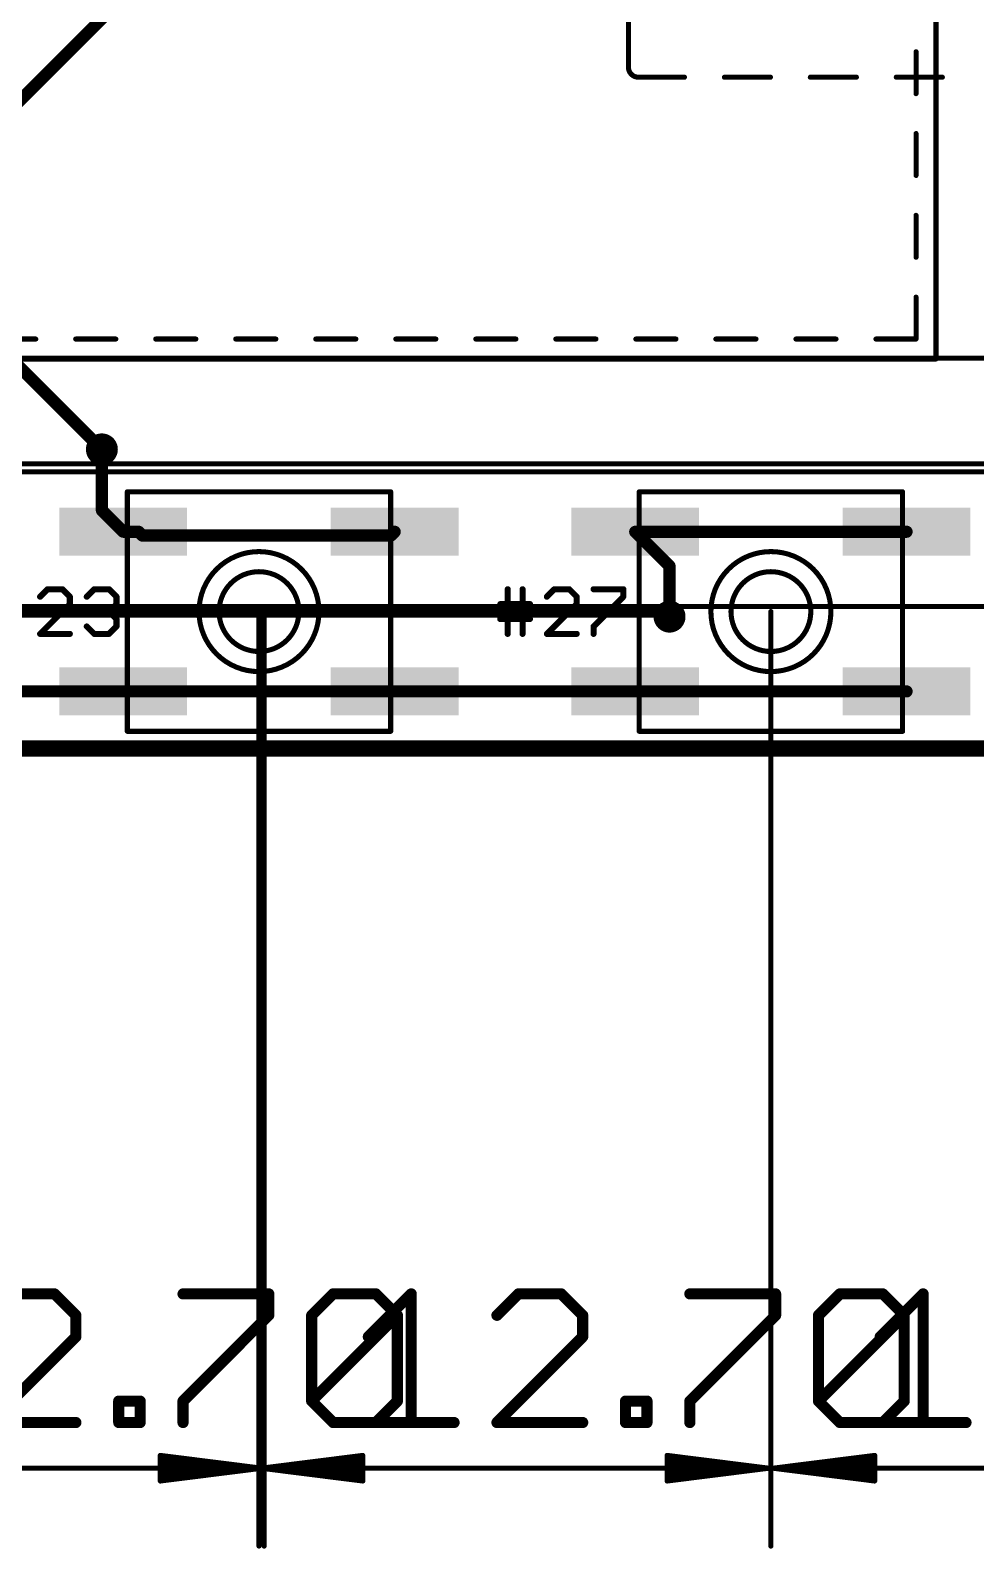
# Model space of a CAD drawing. Extents: x -30 to 87, y -20 to 77.
# Drawn here: x 33.64 to 57.33, y -20.05 to 17.99 of the extents above; entities that cross this region are included whole.
import ezdxf

# ---------------------------------------------------------------- set-up
doc = ezdxf.new("R2010")
doc.units = 0
for name, color, linetype in [('1', 12, 'CONTINUOUS'), ('16', 132, 'CONTINUOUS'), ('18', 110, 'CONTINUOUS'), ('20', 40, 'CONTINUOUS'), ('21', 40, 'CONTINUOUS'), ('23', 53, 'CONTINUOUS'), ('47', 253, 'CONTINUOUS'), ('51', 253, 'CONTINUOUS')]:
    doc.layers.add(name, color=color, linetype=linetype)

# ---------------------------------------------------------------- blocks, each defined once
blk = doc.blocks.new('RECT')
blk.add_solid([(-0.5, -0.5), (0.5, -0.5), (-0.5, 0.5), (0.5, 0.5)])
blk = doc.blocks.new('ROUNDV')
at = {"const_width": 0.5}
blk.add_lwpolyline([(0, -0.25, 1), (0, 0.25, 1), (0, -0.25)], format="xyb", dxfattribs=at)

msp = doc.modelspace()

# ---------------------------------------------------------------- linework, layer by layer
at = {"layer": '1', "const_width": 0.3048}
for points in [[(37.973, 20.828), (32.639, 15.494)], [(35.433, 5.966), (35.433, 7.493)], [(35.97, 5.429), (35.433, 5.966)], [(36.354, 5.429), (35.97, 5.429)], [(36.449, 5.334), (36.354, 5.429)], [(42.675, 5.334), (36.449, 5.334)], [(42.77, 5.429), (42.675, 5.334)], [(55.597, 5.429), (48.797, 5.429)], [(48.797, 5.429), (49.657, 4.569)], [(49.657, 4.569), (49.657, 3.302)], [(30.766, 1.429), (35.97, 1.429)], [(35.97, 1.429), (42.77, 1.429)], [(42.77, 1.429), (48.797, 1.429)], [(48.797, 1.429), (55.597, 1.429)]]:
    msp.add_lwpolyline(points, dxfattribs=at)
at = {"layer": '1', "const_width": 0.1524}
for points in [[(35.5092, 7.493, 1), (35.3568, 7.493)], [(35.4869, 6.0199, 1), (35.3791, 5.9121)], [(35.3568, 5.966, 1), (35.5092, 5.966)], [(35.97, 5.5052, 1), (35.97, 5.3528)], [(35.9161, 5.3751, 1), (36.0239, 5.4829)], [(36.4079, 5.4829, 1), (36.3001, 5.3751)], [(36.354, 5.3528, 1), (36.354, 5.5052)], [(36.449, 5.4102, 1), (36.449, 5.2578)], [(36.3951, 5.2801, 1), (36.5029, 5.3879)], [(42.6211, 5.3879, 1), (42.7289, 5.2801)], [(42.675, 5.2578, 1), (42.675, 5.4102)], [(42.8239, 5.3751, 1), (42.7161, 5.4829)], [(48.797, 5.5052, 1), (48.797, 5.3528)], [(48.8509, 5.4829, 1), (48.7431, 5.3751)], [(55.597, 5.3528, 1), (55.597, 5.5052)], [(49.7332, 4.569, 1), (49.5808, 4.569)], [(49.6031, 4.5151, 1), (49.7109, 4.6229)], [(49.5808, 3.302, 1), (49.7332, 3.302)], [(35.97, 1.5052, 1), (35.97, 1.3528)], [(35.97, 1.3528, 1), (35.97, 1.5052)], [(42.77, 1.5052, 1), (42.77, 1.3528)], [(42.77, 1.3528, 1), (42.77, 1.5052)], [(48.797, 1.5052, 1), (48.797, 1.3528)], [(48.797, 1.3528, 1), (48.797, 1.5052)], [(55.597, 1.3528, 1), (55.597, 1.5052)]]:
    msp.add_lwpolyline(points, format="xyb", dxfattribs=at)
at = {"layer": '16'}
for points, const_width in [([(35.433, 7.493), (24.257, 18.669)], 0.3048), ([(49.53, 3.429), (21.971, 3.429)], 0.3048), ([(49.657, 3.302), (49.53, 3.429)], 0.3048), ([(65.024, 0), (0, 0)], 0.4064)]:
    msp.add_lwpolyline(points, dxfattribs=dict(at, const_width=const_width))
at = {"layer": '16', "const_width": 0.1524}
for points in [[(35.3791, 7.4391, 1), (35.4869, 7.5469)], [(49.5839, 3.4829, 1), (49.4761, 3.3751)], [(49.53, 3.3528, 1), (49.53, 3.5052)], [(49.6031, 3.2481, 1), (49.7109, 3.3559)]]:
    msp.add_lwpolyline(points, format="xyb", dxfattribs=at)
at = {"layer": '20'}
msp.add_line((3, 0), (62, 0), dxfattribs=at)
at = {"layer": '21'}
for points, const_width in [([(63.154, 6.928), (7.554, 6.928)], 0.127), ([(36.07, 6.429), (42.67, 6.429)], 0.127), ([(36.07, 0.429), (36.07, 6.429)], 0.127), ([(42.67, 6.429), (42.67, 0.429)], 0.127), ([(48.897, 6.429), (55.497, 6.429)], 0.127), ([(48.897, 0.429), (48.897, 6.429)], 0.127), ([(55.497, 6.429), (55.497, 0.429)], 0.127), ([(34.071, 3.9888), (33.8846, 3.8023)], 0.1524), ([(34.4439, 3.9888), (34.071, 3.9888)], 0.1524), ([(34.6303, 3.8023), (34.4439, 3.9888)], 0.1524), ([(34.6303, 3.6159), (34.6303, 3.8023)], 0.1524), ([(35.054, 3.8023), (35.2404, 3.9888)], 0.1524), ([(35.2404, 3.9888), (35.6133, 3.9888)], 0.1524), ([(35.6133, 3.9888), (35.7997, 3.8023)], 0.1524), ([(35.7997, 3.8023), (35.7997, 3.6159)], 0.1524), ([(45.6016, 2.8702), (45.6016, 3.9888)], 0.1524), ([(45.9745, 3.9888), (45.9745, 2.8702)], 0.1524), ([(46.771, 3.9888), (46.5846, 3.8023)], 0.1524), ([(47.1439, 3.9888), (46.771, 3.9888)], 0.1524), ([(47.3303, 3.8023), (47.1439, 3.9888)], 0.1524), ([(47.3303, 3.6159), (47.3303, 3.8023)], 0.1524), ([(47.754, 3.9888), (48.4997, 3.9888)], 0.1524), ([(48.4997, 3.8023), (47.754, 3.0566)], 0.1524), ([(48.4997, 3.9888), (48.4997, 3.8023)], 0.1524), ([(33.8846, 2.8702), (34.6303, 3.6159)], 0.1524), ([(35.6133, 3.4295), (35.4268, 3.4295)], 0.1524), ([(35.7997, 3.6159), (35.6133, 3.4295)], 0.1524), ([(35.6133, 3.4295), (35.7997, 3.2431)], 0.1524), ([(45.4152, 3.6159), (45.9745, 3.6159)], 0.1524), ([(45.9745, 3.6159), (46.1609, 3.6159)], 0.1524), ([(46.5846, 2.8702), (47.3303, 3.6159)], 0.1524), ([(35.2404, 2.8702), (35.054, 3.0566)], 0.1524), ([(35.7997, 3.0566), (35.6133, 2.8702)], 0.1524), ([(35.7997, 3.2431), (35.7997, 3.0566)], 0.1524), ([(45.4152, 3.2431), (46.1609, 3.2431)], 0.1524), ([(47.754, 3.0566), (47.754, 2.8702)], 0.1524), ([(34.6303, 2.8702), (33.8846, 2.8702)], 0.1524), ([(35.6133, 2.8702), (35.2404, 2.8702)], 0.1524), ([(47.3303, 2.8702), (46.5846, 2.8702)], 0.1524), ([(42.67, 0.429), (36.07, 0.429)], 0.127), ([(55.497, 0.429), (48.897, 0.429)], 0.127)]:
    msp.add_lwpolyline(points, dxfattribs=dict(at, const_width=const_width))
for points, const_width in [([(36.1018, 6.429, 1), (36.0382, 6.429)], 0.0635), ([(36.07, 6.4607, 1), (36.07, 6.3973)], 0.0635), ([(42.7018, 6.429, 1), (42.6382, 6.429)], 0.0635), ([(42.67, 6.3973, 1), (42.67, 6.4607)], 0.0635), ([(48.9288, 6.429, 1), (48.8653, 6.429)], 0.0635), ([(48.897, 6.4607, 1), (48.897, 6.3973)], 0.0635), ([(55.5288, 6.429, 1), (55.4652, 6.429)], 0.0635), ([(55.497, 6.3973, 1), (55.497, 6.4607)], 0.0635), ([(39.37, 1.9257, 1), (39.37, 4.9323, 1), (39.37, 1.9257)], 0.127), ([(52.197, 1.9257, 1), (52.197, 4.9323, 1), (52.197, 1.9257)], 0.127), ([(39.37, 2.429, 1), (39.37, 4.429, 1), (39.37, 2.429)], 0.127), ([(52.197, 2.429, 1), (52.197, 4.429, 1), (52.197, 2.429)], 0.127), ([(33.8577, 3.8293, 1), (33.9115, 3.7754)], 0.0762), ([(34.071, 4.0269, 1), (34.071, 3.9507)], 0.0762), ([(34.098, 3.9618, 1), (34.0441, 4.0157)], 0.0762), ([(34.4708, 4.0157, 1), (34.4169, 3.9618)], 0.0762), ([(34.4439, 3.9507, 1), (34.4439, 4.0269)], 0.0762), ([(34.6684, 3.8023, 1), (34.5922, 3.8023)], 0.0762), ([(34.6034, 3.7754, 1), (34.6572, 3.8293)], 0.0762), ([(35.0271, 3.8293, 1), (35.0809, 3.7754)], 0.0762), ([(35.2404, 4.0269, 1), (35.2404, 3.9507)], 0.0762), ([(35.2674, 3.9618, 1), (35.2135, 4.0157)], 0.0762), ([(35.6402, 4.0157, 1), (35.5863, 3.9618)], 0.0762), ([(35.6133, 3.9507, 1), (35.6133, 4.0269)], 0.0762), ([(35.8378, 3.8023, 1), (35.7616, 3.8023)], 0.0762), ([(35.7728, 3.7754, 1), (35.8266, 3.8293)], 0.0762), ([(45.6397, 3.9888, 1), (45.5635, 3.9888)], 0.0762), ([(46.0126, 3.9888, 1), (45.9364, 3.9888)], 0.0762), ([(46.5577, 3.8293, 1), (46.6115, 3.7754)], 0.0762), ([(46.771, 4.0269, 1), (46.771, 3.9507)], 0.0762), ([(46.798, 3.9618, 1), (46.7441, 4.0157)], 0.0762), ([(47.1708, 4.0157, 1), (47.1169, 3.9618)], 0.0762), ([(47.1439, 3.9507, 1), (47.1439, 4.0269)], 0.0762), ([(47.3684, 3.8023, 1), (47.2922, 3.8023)], 0.0762), ([(47.3034, 3.7754, 1), (47.3572, 3.8293)], 0.0762), ([(47.754, 4.0269, 1), (47.754, 3.9507)], 0.0762), ([(48.5378, 3.9888, 1), (48.4616, 3.9888)], 0.0762), ([(48.4616, 3.8023, 1), (48.5378, 3.8023)], 0.0762), ([(48.5266, 3.7754, 1), (48.4728, 3.8293)], 0.0762), ([(48.4997, 3.9507, 1), (48.4997, 4.0269)], 0.0762), ([(34.5922, 3.6159, 1), (34.6684, 3.6159)], 0.0762), ([(34.6572, 3.589, 1), (34.6034, 3.6428)], 0.0762), ([(35.4268, 3.4676, 1), (35.4268, 3.3914)], 0.0762), ([(35.6402, 3.4564, 1), (35.5863, 3.4025)], 0.0762), ([(35.5863, 3.4564, 1), (35.6402, 3.4025)], 0.0762), ([(35.6133, 3.3914, 1), (35.6133, 3.4676)], 0.0762), ([(35.7616, 3.6159, 1), (35.8378, 3.6159)], 0.0762), ([(35.8266, 3.589, 1), (35.7728, 3.6428)], 0.0762), ([(45.4152, 3.654, 1), (45.4152, 3.5778)], 0.0762), ([(45.9745, 3.654, 1), (45.9745, 3.5778)], 0.0762), ([(45.9745, 3.5778, 1), (45.9745, 3.654)], 0.0762), ([(46.1609, 3.5778, 1), (46.1609, 3.654)], 0.0762), ([(47.2922, 3.6159, 1), (47.3684, 3.6159)], 0.0762), ([(47.3572, 3.589, 1), (47.3034, 3.6428)], 0.0762), ([(35.0809, 3.0836, 1), (35.0271, 3.0297)], 0.0762), ([(35.8378, 3.2431, 1), (35.7616, 3.2431)], 0.0762), ([(35.7616, 3.0566, 1), (35.8378, 3.0566)], 0.0762), ([(35.7728, 3.2161, 1), (35.8266, 3.27)], 0.0762), ([(35.8266, 3.0297, 1), (35.7728, 3.0836)], 0.0762), ([(45.4152, 3.2812, 1), (45.4152, 3.205)], 0.0762), ([(46.1609, 3.205, 1), (46.1609, 3.2812)], 0.0762), ([(47.7921, 3.0566, 1), (47.7159, 3.0566)], 0.0762), ([(47.7271, 3.0836, 1), (47.7809, 3.0297)], 0.0762), ([(33.8846, 2.9083, 1), (33.8846, 2.8321)], 0.0762), ([(33.8577, 2.8971, 1), (33.9115, 2.8433)], 0.0762), ([(34.6303, 2.8321, 1), (34.6303, 2.9083)], 0.0762), ([(35.2404, 2.9083, 1), (35.2404, 2.8321)], 0.0762), ([(35.2135, 2.8433, 1), (35.2674, 2.8971)], 0.0762), ([(35.5863, 2.8971, 1), (35.6402, 2.8433)], 0.0762), ([(35.6133, 2.8321, 1), (35.6133, 2.9083)], 0.0762), ([(45.5635, 2.8702, 1), (45.6397, 2.8702)], 0.0762), ([(45.9364, 2.8702, 1), (46.0126, 2.8702)], 0.0762), ([(46.5846, 2.9083, 1), (46.5846, 2.8321)], 0.0762), ([(46.5577, 2.8971, 1), (46.6115, 2.8433)], 0.0762), ([(47.3303, 2.8321, 1), (47.3303, 2.9083)], 0.0762), ([(47.7159, 2.8702, 1), (47.7921, 2.8702)], 0.0762), ([(36.07, 0.4608, 1), (36.07, 0.3973)], 0.0635), ([(36.0382, 0.429, 1), (36.1018, 0.429)], 0.0635), ([(42.6382, 0.429, 1), (42.7018, 0.429)], 0.0635), ([(42.67, 0.3973, 1), (42.67, 0.4608)], 0.0635), ([(48.897, 0.4608, 1), (48.897, 0.3973)], 0.0635), ([(48.8653, 0.429, 1), (48.9288, 0.429)], 0.0635), ([(55.4652, 0.429, 1), (55.5288, 0.429)], 0.0635), ([(55.497, 0.3973, 1), (55.497, 0.4608)], 0.0635)]:
    msp.add_lwpolyline(points, format="xyb", dxfattribs=dict(at, const_width=const_width))
at = {"layer": '23'}
for p in [(39.37, 3.429), (52.197, 3.429)]:
    msp.add_point(p, dxfattribs=at)
at = {"layer": '47'}
for points, const_width in [([(42.672, 9.779), (-13.126, 9.779)], 0.13), ([(33.274, 9.779), (78.912, 9.779)], 0.13), ([(13.97, 3.556), (73.578, 3.556)], 0.13), ([(39.37, 3.429), (39.37, -19.984)], 0.13), ([(39.497, 3.429), (39.497, -19.984)], 0.13), ([(52.197, 3.429), (52.197, -19.984)], 0.13), ([(52.197, 3.429), (52.197, -19.984)], 0.13), ([(59.563, 0), (-27.096, 0)], 0.13), ([(13.208, 0), (73.578, 0)], 0.13), ([(35.179, 0), (87.167, 0)], 0.13), ([(34.2441, -13.6659), (33.1697, -13.6659)], 0.2794), ([(34.7814, -14.2032), (34.2441, -13.6659)], 0.2794), ([(37.4666, -13.6659), (39.6155, -13.6659)], 0.2794), ([(39.6155, -13.6659), (39.6155, -14.2032)], 0.2794), ([(40.6893, -14.2032), (41.2266, -13.6659)], 0.2794), ([(41.2266, -13.6659), (42.301, -13.6659)], 0.2794), ([(42.1097, -14.7404), (43.1842, -13.6659)], 0.2794), ([(42.301, -13.6659), (42.8382, -14.2032)], 0.2794), ([(43.1842, -13.6659), (43.1842, -16.8893)], 0.2794), ([(45.8697, -13.6659), (45.3325, -14.2032)], 0.2794), ([(46.9441, -13.6659), (45.8697, -13.6659)], 0.2794), ([(47.4814, -14.2032), (46.9441, -13.6659)], 0.2794), ([(50.1666, -13.6659), (52.3155, -13.6659)], 0.2794), ([(52.3155, -13.6659), (52.3155, -14.2032)], 0.2794), ([(53.3893, -14.2032), (53.9266, -13.6659)], 0.2794), ([(53.9266, -13.6659), (55.001, -13.6659)], 0.2794), ([(54.9367, -14.7404), (56.0112, -13.6659)], 0.2794), ([(55.001, -13.6659), (55.5382, -14.2032)], 0.2794), ([(56.0112, -13.6659), (56.0112, -16.8893)], 0.2794), ([(34.7814, -14.7404), (34.7814, -14.2032)], 0.2794), ([(39.6155, -14.2032), (37.4666, -16.3521)], 0.2794), ([(40.6893, -16.3521), (40.6893, -14.2032)], 0.2794), ([(40.6893, -16.3521), (42.8382, -14.2032)], 0.2794), ([(42.8382, -14.2032), (42.8382, -16.3521)], 0.2794), ([(47.4814, -14.7404), (47.4814, -14.2032)], 0.2794), ([(52.3155, -14.2032), (50.1666, -16.3521)], 0.2794), ([(53.3893, -16.3521), (53.3893, -14.2032)], 0.2794), ([(53.3893, -16.3521), (55.5382, -14.2032)], 0.2794), ([(55.5382, -14.2032), (55.5382, -16.3521)], 0.2794), ([(32.6325, -16.8893), (34.7814, -14.7404)], 0.2794), ([(45.3325, -16.8893), (47.4814, -14.7404)], 0.2794), ([(35.8552, -16.8893), (35.8552, -16.3521)], 0.2794), ([(35.8552, -16.3521), (36.3924, -16.3521)], 0.2794), ([(36.3924, -16.3521), (36.3924, -16.8893)], 0.2794), ([(37.4666, -16.3521), (37.4666, -16.8893)], 0.2794), ([(41.2266, -16.8893), (40.6893, -16.3521)], 0.2794), ([(42.8382, -16.3521), (42.301, -16.8893)], 0.2794), ([(48.5552, -16.8893), (48.5552, -16.3521)], 0.2794), ([(48.5552, -16.3521), (49.0924, -16.3521)], 0.2794), ([(49.0924, -16.3521), (49.0924, -16.8893)], 0.2794), ([(50.1666, -16.3521), (50.1666, -16.8893)], 0.2794), ([(53.9266, -16.8893), (53.3893, -16.3521)], 0.2794), ([(55.5382, -16.3521), (55.001, -16.8893)], 0.2794), ([(34.7814, -16.8893), (32.6325, -16.8893)], 0.2794), ([(36.3924, -16.8893), (35.8552, -16.8893)], 0.2794), ([(42.301, -16.8893), (41.2266, -16.8893)], 0.2794), ([(42.1097, -16.8893), (44.2586, -16.8893)], 0.2794), ([(47.4814, -16.8893), (45.3325, -16.8893)], 0.2794), ([(49.0924, -16.8893), (48.5552, -16.8893)], 0.2794), ([(55.001, -16.8893), (53.9266, -16.8893)], 0.2794), ([(54.9367, -16.8893), (57.0856, -16.8893)], 0.2794), ([(39.432, -18.034), (36.897, -17.7148)], 0.13), ([(36.897, -17.7148), (36.897, -18.3532)], 0.13), ([(39.432, -18.034), (36.897, -17.774)], 0.13), ([(39.432, -18.034), (36.897, -17.904)], 0.13), ([(39.435, -18.034), (41.97, -17.7148)], 0.13), ([(39.435, -18.034), (41.97, -17.774)], 0.13), ([(39.435, -18.034), (41.97, -17.904)], 0.13), ([(41.97, -17.7148), (41.97, -18.3532)], 0.13), ([(52.132, -18.034), (49.597, -17.7148)], 0.13), ([(49.597, -17.7148), (49.597, -18.3532)], 0.13), ([(52.132, -18.034), (49.597, -17.774)], 0.13), ([(52.132, -18.034), (49.597, -17.904)], 0.13), ([(52.262, -18.034), (54.797, -17.7148)], 0.13), ([(52.262, -18.034), (54.797, -17.774)], 0.13), ([(52.262, -18.034), (54.797, -17.904)], 0.13), ([(54.797, -17.7148), (54.797, -18.3532)], 0.13), ([(26.735, -18.034), (41.8019, -18.034)], 0.13), ([(39.432, -18.034), (34.297, -18.034)], 0.13), ([(36.897, -18.3532), (39.432, -18.034)], 0.13), ([(36.897, -18.164), (39.432, -18.034)], 0.13), ([(36.897, -18.294), (39.432, -18.034)], 0.13), ([(39.435, -18.034), (54.5019, -18.034)], 0.13), ([(41.97, -18.3532), (39.435, -18.034)], 0.13), ([(41.97, -18.164), (39.435, -18.034)], 0.13), ([(41.97, -18.294), (39.435, -18.034)], 0.13), ([(52.132, -18.034), (46.997, -18.034)], 0.13), ([(49.597, -18.3532), (52.132, -18.034)], 0.13), ([(49.597, -18.164), (52.132, -18.034)], 0.13), ([(49.597, -18.294), (52.132, -18.034)], 0.13), ([(52.262, -18.034), (67.3289, -18.034)], 0.13), ([(54.797, -18.3532), (52.262, -18.034)], 0.13), ([(54.797, -18.164), (52.262, -18.034)], 0.13), ([(54.797, -18.294), (52.262, -18.034)], 0.13)]:
    msp.add_lwpolyline(points, dxfattribs=dict(at, const_width=const_width))
for points, const_width in [([(42.672, 9.7465, 1), (42.672, 9.8115)], 0.065), ([(39.4025, 3.429, 1), (39.3375, 3.429)], 0.065), ([(39.5295, 3.429, 1), (39.4645, 3.429)], 0.065), ([(52.2295, 3.429, 1), (52.1645, 3.429)], 0.065), ([(52.2295, 3.429, 1), (52.1645, 3.429)], 0.065), ([(35.179, 0.0325, 1), (35.179, -0.0325)], 0.065), ([(34.2935, -13.6166, 1), (34.1947, -13.7153)], 0.1397), ([(34.2441, -13.7358, 1), (34.2441, -13.5961)], 0.1397), ([(37.4666, -13.5961, 1), (37.4666, -13.7358)], 0.1397), ([(39.6853, -13.6659, 1), (39.5456, -13.6659)], 0.1397), ([(39.6155, -13.7358, 1), (39.6155, -13.5961)], 0.1397), ([(41.2266, -13.5961, 1), (41.2266, -13.7358)], 0.1397), ([(41.276, -13.7153, 1), (41.1772, -13.6166)], 0.1397), ([(42.3504, -13.6166, 1), (42.2516, -13.7153)], 0.1397), ([(42.301, -13.7358, 1), (42.301, -13.5961)], 0.1397), ([(43.254, -13.6659, 1), (43.1143, -13.6659)], 0.1397), ([(43.2335, -13.7153, 1), (43.1348, -13.6166)], 0.1397), ([(45.8697, -13.5961, 1), (45.8697, -13.7358)], 0.1397), ([(45.9191, -13.7153, 1), (45.8203, -13.6166)], 0.1397), ([(46.9935, -13.6166, 1), (46.8947, -13.7153)], 0.1397), ([(46.9441, -13.7358, 1), (46.9441, -13.5961)], 0.1397), ([(50.1666, -13.5961, 1), (50.1666, -13.7358)], 0.1397), ([(52.3853, -13.6659, 1), (52.2456, -13.6659)], 0.1397), ([(52.3155, -13.7358, 1), (52.3155, -13.5961)], 0.1397), ([(53.9266, -13.5961, 1), (53.9266, -13.7358)], 0.1397), ([(53.976, -13.7153, 1), (53.8772, -13.6166)], 0.1397), ([(55.0504, -13.6166, 1), (54.9516, -13.7153)], 0.1397), ([(55.001, -13.7358, 1), (55.001, -13.5961)], 0.1397), ([(56.081, -13.6659, 1), (55.9413, -13.6659)], 0.1397), ([(56.0605, -13.7153, 1), (55.9618, -13.6166)], 0.1397), ([(34.8512, -14.2032, 1), (34.7115, -14.2032)], 0.1397), ([(39.6649, -14.2526, 1), (39.5661, -14.1538)], 0.1397), ([(40.7592, -14.2032, 1), (40.6195, -14.2032)], 0.1397), ([(42.9081, -14.2032, 1), (42.7684, -14.2032)], 0.1397), ([(42.8876, -14.2526, 1), (42.7888, -14.1538)], 0.1397), ([(47.5512, -14.2032, 1), (47.4115, -14.2032)], 0.1397), ([(52.3649, -14.2526, 1), (52.2661, -14.1538)], 0.1397), ([(53.4592, -14.2032, 1), (53.3195, -14.2032)], 0.1397), ([(55.6081, -14.2032, 1), (55.4684, -14.2032)], 0.1397), ([(55.5876, -14.2526, 1), (55.4888, -14.1538)], 0.1397), ([(34.732, -14.2526, 1), (34.8307, -14.1538)], 0.1397), ([(39.5456, -14.2032, 1), (39.6853, -14.2032)], 0.1397), ([(40.6399, -14.1538, 1), (40.7387, -14.2526)], 0.1397), ([(42.7888, -14.2526, 1), (42.8876, -14.1538)], 0.1397), ([(45.2831, -14.1538, 1), (45.3818, -14.2526)], 0.1397), ([(47.432, -14.2526, 1), (47.5307, -14.1538)], 0.1397), ([(52.2456, -14.2032, 1), (52.3853, -14.2032)], 0.1397), ([(53.3399, -14.1538, 1), (53.4387, -14.2526)], 0.1397), ([(55.4888, -14.2526, 1), (55.5876, -14.1538)], 0.1397), ([(34.7115, -14.7404, 1), (34.8512, -14.7404)], 0.1397), ([(34.8307, -14.7898, 1), (34.732, -14.691)], 0.1397), ([(42.0603, -14.691, 1), (42.1591, -14.7898)], 0.1397), ([(47.4115, -14.7404, 1), (47.5512, -14.7404)], 0.1397), ([(47.5307, -14.7898, 1), (47.432, -14.691)], 0.1397), ([(54.8873, -14.691, 1), (54.9861, -14.7898)], 0.1397), ([(35.8552, -16.2822, 1), (35.8552, -16.4219)], 0.1397), ([(35.9251, -16.3521, 1), (35.7854, -16.3521)], 0.1397), ([(36.4623, -16.3521, 1), (36.3226, -16.3521)], 0.1397), ([(36.3924, -16.4219, 1), (36.3924, -16.2822)], 0.1397), ([(37.5364, -16.3521, 1), (37.3967, -16.3521)], 0.1397), ([(37.4172, -16.3027, 1), (37.516, -16.4015)], 0.1397), ([(40.7387, -16.3027, 1), (40.6399, -16.4015)], 0.1397), ([(40.6399, -16.3027, 1), (40.7387, -16.4015)], 0.1397), ([(40.6195, -16.3521, 1), (40.7592, -16.3521)], 0.1397), ([(42.7684, -16.3521, 1), (42.9081, -16.3521)], 0.1397), ([(42.8876, -16.4015, 1), (42.7888, -16.3027)], 0.1397), ([(48.5552, -16.2822, 1), (48.5552, -16.4219)], 0.1397), ([(48.6251, -16.3521, 1), (48.4854, -16.3521)], 0.1397), ([(49.1623, -16.3521, 1), (49.0226, -16.3521)], 0.1397), ([(49.0924, -16.4219, 1), (49.0924, -16.2822)], 0.1397), ([(50.2364, -16.3521, 1), (50.0967, -16.3521)], 0.1397), ([(50.1172, -16.3027, 1), (50.216, -16.4015)], 0.1397), ([(53.4387, -16.3027, 1), (53.3399, -16.4015)], 0.1397), ([(53.3399, -16.3027, 1), (53.4387, -16.4015)], 0.1397), ([(53.3195, -16.3521, 1), (53.4592, -16.3521)], 0.1397), ([(55.4684, -16.3521, 1), (55.6081, -16.3521)], 0.1397), ([(55.5876, -16.4015, 1), (55.4888, -16.3027)], 0.1397), ([(34.7814, -16.9592, 1), (34.7814, -16.8195)], 0.1397), ([(35.8552, -16.8195, 1), (35.8552, -16.9592)], 0.1397), ([(35.7854, -16.8893, 1), (35.9251, -16.8893)], 0.1397), ([(36.3226, -16.8893, 1), (36.4623, -16.8893)], 0.1397), ([(36.3924, -16.9592, 1), (36.3924, -16.8195)], 0.1397), ([(37.3967, -16.8893, 1), (37.5364, -16.8893)], 0.1397), ([(41.2266, -16.8195, 1), (41.2266, -16.9592)], 0.1397), ([(41.1772, -16.9387, 1), (41.276, -16.8399)], 0.1397), ([(42.1097, -16.8195, 1), (42.1097, -16.9592)], 0.1397), ([(42.2516, -16.8399, 1), (42.3504, -16.9387)], 0.1397), ([(42.301, -16.9592, 1), (42.301, -16.8195)], 0.1397), ([(43.1143, -16.8893, 1), (43.254, -16.8893)], 0.1397), ([(44.2586, -16.9592, 1), (44.2586, -16.8195)], 0.1397), ([(45.3325, -16.8195, 1), (45.3325, -16.9592)], 0.1397), ([(45.2831, -16.8399, 1), (45.3818, -16.9387)], 0.1397), ([(47.4814, -16.9592, 1), (47.4814, -16.8195)], 0.1397), ([(48.5552, -16.8195, 1), (48.5552, -16.9592)], 0.1397), ([(48.4854, -16.8893, 1), (48.6251, -16.8893)], 0.1397), ([(49.0226, -16.8893, 1), (49.1623, -16.8893)], 0.1397), ([(49.0924, -16.9592, 1), (49.0924, -16.8195)], 0.1397), ([(50.0967, -16.8893, 1), (50.2364, -16.8893)], 0.1397), ([(53.9266, -16.8195, 1), (53.9266, -16.9592)], 0.1397), ([(53.8772, -16.9387, 1), (53.976, -16.8399)], 0.1397), ([(54.9367, -16.8195, 1), (54.9367, -16.9592)], 0.1397), ([(54.9516, -16.8399, 1), (55.0504, -16.9387)], 0.1397), ([(55.001, -16.9592, 1), (55.001, -16.8195)], 0.1397), ([(55.9413, -16.8893, 1), (56.081, -16.8893)], 0.1397), ([(57.0856, -16.9592, 1), (57.0856, -16.8195)], 0.1397), ([(36.9011, -17.6825, 1), (36.8929, -17.747)], 0.065), ([(36.9295, -17.7148, 1), (36.8645, -17.7148)], 0.065), ([(36.9003, -17.7417, 1), (36.8937, -17.8063)], 0.065), ([(36.8987, -17.8715, 1), (36.8953, -17.9365)], 0.065), ([(42.0025, -17.7148, 1), (41.9375, -17.7148)], 0.065), ([(41.9741, -17.747, 1), (41.9659, -17.6825)], 0.065), ([(41.9733, -17.8063, 1), (41.9667, -17.7417)], 0.065), ([(41.9717, -17.9365, 1), (41.9683, -17.8715)], 0.065), ([(49.6011, -17.6825, 1), (49.5929, -17.747)], 0.065), ([(49.6295, -17.7148, 1), (49.5645, -17.7148)], 0.065), ([(49.6003, -17.7417, 1), (49.5937, -17.8063)], 0.065), ([(49.5987, -17.8715, 1), (49.5953, -17.9365)], 0.065), ([(54.8295, -17.7148, 1), (54.7645, -17.7148)], 0.065), ([(54.8011, -17.747, 1), (54.7929, -17.6825)], 0.065), ([(54.8003, -17.8063, 1), (54.7937, -17.7417)], 0.065), ([(54.7987, -17.9365, 1), (54.7953, -17.8715)], 0.065), ([(34.297, -18.0015, 1), (34.297, -18.0665)], 0.065), ([(36.8953, -18.1315, 1), (36.8987, -18.1965)], 0.065), ([(36.8937, -18.2617, 1), (36.9003, -18.3263)], 0.065), ([(39.435, -18.0015, 1), (39.435, -18.0665)], 0.065), ([(39.4391, -18.0018, 1), (39.4309, -18.0662)], 0.065), ([(39.4333, -18.0015, 1), (39.4367, -18.0665)], 0.065), ([(39.4367, -18.0015, 1), (39.4333, -18.0665)], 0.065), ([(39.4383, -18.0017, 1), (39.4317, -18.0663)], 0.065), ([(39.4317, -18.0017, 1), (39.4383, -18.0663)], 0.065), ([(39.4309, -18.0018, 1), (39.4391, -18.0662)], 0.065), ([(39.4361, -18.0662, 1), (39.4279, -18.0018)], 0.065), ([(39.4279, -18.0662, 1), (39.4361, -18.0018)], 0.065), ([(39.4353, -18.0663, 1), (39.4287, -18.0017)], 0.065), ([(39.4287, -18.0663, 1), (39.4353, -18.0017)], 0.065), ([(39.4303, -18.0665, 1), (39.4337, -18.0015)], 0.065), ([(39.4337, -18.0665, 1), (39.4303, -18.0015)], 0.065), ([(39.432, -18.0665, 1), (39.432, -18.0015)], 0.065), ([(41.8019, -18.0665, 1), (41.8019, -18.0015)], 0.065), ([(41.9667, -18.3263, 1), (41.9733, -18.2617)], 0.065), ([(41.9683, -18.1965, 1), (41.9717, -18.1315)], 0.065), ([(46.997, -18.0015, 1), (46.997, -18.0665)], 0.065), ([(49.5953, -18.1315, 1), (49.5987, -18.1965)], 0.065), ([(49.5937, -18.2617, 1), (49.6003, -18.3263)], 0.065), ([(52.1361, -18.0662, 1), (52.1279, -18.0018)], 0.065), ([(52.1279, -18.0662, 1), (52.1361, -18.0018)], 0.065), ([(52.1353, -18.0663, 1), (52.1287, -18.0017)], 0.065), ([(52.1287, -18.0663, 1), (52.1353, -18.0017)], 0.065), ([(52.1303, -18.0665, 1), (52.1337, -18.0015)], 0.065), ([(52.1337, -18.0665, 1), (52.1303, -18.0015)], 0.065), ([(52.132, -18.0665, 1), (52.132, -18.0015)], 0.065), ([(52.262, -18.0015, 1), (52.262, -18.0665)], 0.065), ([(52.2661, -18.0018, 1), (52.2579, -18.0662)], 0.065), ([(52.2603, -18.0015, 1), (52.2637, -18.0665)], 0.065), ([(52.2637, -18.0015, 1), (52.2603, -18.0665)], 0.065), ([(52.2653, -18.0017, 1), (52.2587, -18.0663)], 0.065), ([(52.2587, -18.0017, 1), (52.2653, -18.0663)], 0.065), ([(52.2579, -18.0018, 1), (52.2661, -18.0662)], 0.065), ([(54.5019, -18.0665, 1), (54.5019, -18.0015)], 0.065), ([(54.7937, -18.3263, 1), (54.8003, -18.2617)], 0.065), ([(54.7953, -18.1965, 1), (54.7987, -18.1315)], 0.065), ([(36.8929, -18.321, 1), (36.9011, -18.3855)], 0.065), ([(36.8645, -18.3532, 1), (36.9295, -18.3532)], 0.065), ([(41.9375, -18.3532, 1), (42.0025, -18.3532)], 0.065), ([(41.9659, -18.3855, 1), (41.9741, -18.321)], 0.065), ([(49.5929, -18.321, 1), (49.6011, -18.3855)], 0.065), ([(49.5645, -18.3532, 1), (49.6295, -18.3532)], 0.065), ([(54.7645, -18.3532, 1), (54.8295, -18.3532)], 0.065), ([(54.7929, -18.3855, 1), (54.8011, -18.321)], 0.065), ([(39.3375, -19.984, 1), (39.4025, -19.984)], 0.065), ([(39.4645, -19.984, 1), (39.5295, -19.984)], 0.065), ([(52.1645, -19.984, 1), (52.2295, -19.984)], 0.065), ([(52.1645, -19.984, 1), (52.2295, -19.984)], 0.065)]:
    msp.add_lwpolyline(points, format="xyb", dxfattribs=dict(at, const_width=const_width))
at = {"layer": '51', "const_width": 0.127}
for points in [[(56.334, 44.598), (56.334, 9.758)], [(48.628, 18.478), (48.628, 17.068)], [(55.834, 17.4556), (55.834, 16.4062)], [(48.878, 16.818), (50.0317, 16.818)], [(51.0317, 16.818), (52.1854, 16.818)], [(53.1854, 16.818), (54.3391, 16.818)], [(55.3391, 16.818), (56.4929, 16.818)], [(55.834, 15.4062), (55.834, 14.3568)], [(55.834, 13.3568), (55.834, 12.3074)], [(55.834, 11.3074), (55.834, 10.258)], [(33.7766, 10.258), (32.7714, 10.258)], [(35.7818, 10.258), (34.7766, 10.258)], [(37.787, 10.258), (36.7818, 10.258)], [(39.7923, 10.258), (38.787, 10.258)], [(41.7975, 10.258), (40.7923, 10.258)], [(43.8027, 10.258), (42.7975, 10.258)], [(45.8079, 10.258), (44.8027, 10.258)], [(47.8131, 10.258), (46.8079, 10.258)], [(49.8183, 10.258), (48.8131, 10.258)], [(51.8236, 10.258), (50.8183, 10.258)], [(53.8288, 10.258), (52.8236, 10.258)], [(55.834, 10.258), (54.8288, 10.258)], [(56.334, 9.758), (10.214, 9.758)], [(62.954, 7.128), (7.754, 7.128)]]:
    msp.add_lwpolyline(points, dxfattribs=at)
at = {"layer": '51'}
for points, const_width in [([(55.8658, 17.4556, 1), (55.8023, 17.4556)], 0.0635), ([(48.628, 17.068, 0.4142), (48.878, 16.818)], 0.127), ([(48.6598, 17.068, 1), (48.5962, 17.068)], 0.0635), ([(48.5962, 17.068, 1), (48.6598, 17.068)], 0.0635), ([(48.878, 16.8498, 1), (48.878, 16.7863)], 0.0635), ([(48.878, 16.7863, 1), (48.878, 16.8498)], 0.0635), ([(50.0317, 16.7863, 1), (50.0317, 16.8498)], 0.0635), ([(51.0317, 16.8498, 1), (51.0317, 16.7863)], 0.0635), ([(52.1854, 16.7863, 1), (52.1854, 16.8498)], 0.0635), ([(53.1854, 16.8498, 1), (53.1854, 16.7863)], 0.0635), ([(54.3391, 16.7863, 1), (54.3391, 16.8498)], 0.0635), ([(55.3391, 16.8498, 1), (55.3391, 16.7863)], 0.0635), ([(56.4929, 16.7863, 1), (56.4929, 16.8498)], 0.0635), ([(55.8023, 16.4062, 1), (55.8658, 16.4062)], 0.0635), ([(55.8658, 15.4062, 1), (55.8023, 15.4062)], 0.0635), ([(55.8023, 14.3568, 1), (55.8658, 14.3568)], 0.0635), ([(55.8658, 13.3568, 1), (55.8023, 13.3568)], 0.0635), ([(55.8023, 12.3074, 1), (55.8658, 12.3074)], 0.0635), ([(55.8658, 11.3074, 1), (55.8023, 11.3074)], 0.0635), ([(33.7766, 10.2263, 1), (33.7766, 10.2898)], 0.0635), ([(34.7766, 10.2898, 1), (34.7766, 10.2263)], 0.0635), ([(35.7818, 10.2263, 1), (35.7818, 10.2898)], 0.0635), ([(36.7818, 10.2898, 1), (36.7818, 10.2263)], 0.0635), ([(37.787, 10.2263, 1), (37.787, 10.2898)], 0.0635), ([(38.787, 10.2898, 1), (38.787, 10.2263)], 0.0635), ([(39.7923, 10.2263, 1), (39.7923, 10.2898)], 0.0635), ([(40.7923, 10.2898, 1), (40.7923, 10.2263)], 0.0635), ([(41.7975, 10.2263, 1), (41.7975, 10.2898)], 0.0635), ([(42.7975, 10.2898, 1), (42.7975, 10.2263)], 0.0635), ([(43.8027, 10.2263, 1), (43.8027, 10.2898)], 0.0635), ([(44.8027, 10.2898, 1), (44.8027, 10.2263)], 0.0635), ([(45.8079, 10.2263, 1), (45.8079, 10.2898)], 0.0635), ([(46.8079, 10.2898, 1), (46.8079, 10.2263)], 0.0635), ([(47.8131, 10.2263, 1), (47.8131, 10.2898)], 0.0635), ([(48.8131, 10.2898, 1), (48.8131, 10.2263)], 0.0635), ([(49.8183, 10.2263, 1), (49.8183, 10.2898)], 0.0635), ([(50.8183, 10.2898, 1), (50.8183, 10.2263)], 0.0635), ([(51.8236, 10.2263, 1), (51.8236, 10.2898)], 0.0635), ([(52.8236, 10.2898, 1), (52.8236, 10.2263)], 0.0635), ([(53.8288, 10.2263, 1), (53.8288, 10.2898)], 0.0635), ([(54.8288, 10.2898, 1), (54.8288, 10.2263)], 0.0635), ([(55.8023, 10.258, 1), (55.8658, 10.258)], 0.0635), ([(55.834, 10.2263, 1), (55.834, 10.2898)], 0.0635), ([(56.3023, 9.758, 1), (56.3658, 9.758)], 0.0635), ([(56.334, 9.7263, 1), (56.334, 9.7898)], 0.0635)]:
    msp.add_lwpolyline(points, format="xyb", dxfattribs=dict(at, const_width=const_width))

# ---------------------------------------------------------------- block references
at = {"layer": '1', "xscale": 3.2, "yscale": 1.2}
for p in [(35.97, 5.429), (42.77, 5.429), (48.797, 5.429), (55.597, 5.429), (35.97, 1.429), (42.77, 1.429), (48.797, 1.429), (55.597, 1.429)]:
    msp.add_blockref('RECT', p, dxfattribs=at)
at = {"layer": '18', "xscale": 0.8001, "yscale": 0.8001}
for p in [(35.433, 7.493), (35.433, 7.493), (49.657, 3.302), (49.657, 3.302)]:
    msp.add_blockref('ROUNDV', p, dxfattribs=at)

doc.saveas('drawing.dxf')
